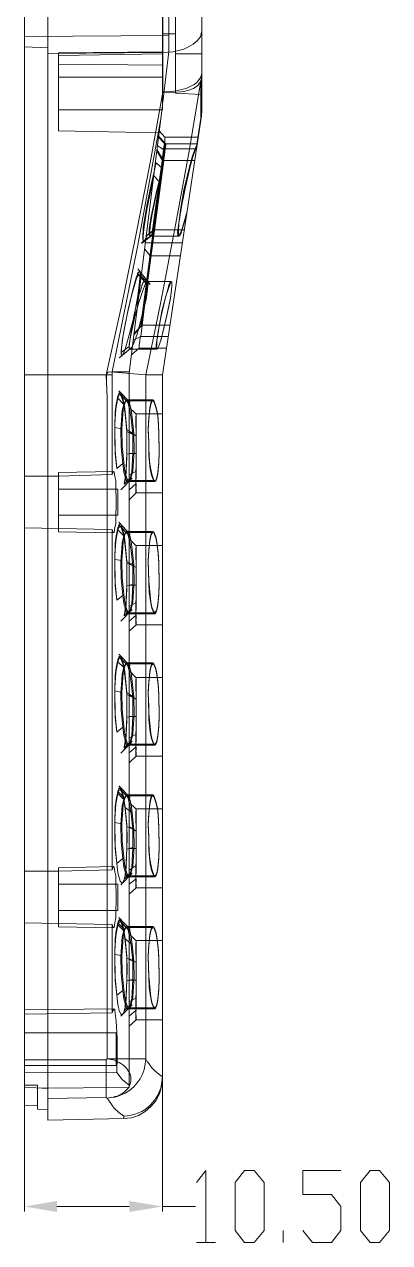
# Model space of a CAD drawing. Header units: millimetres. Extents: x 0 to 210, y 1 to 151.
# Drawn here: x 30.7 to 46.1, y 52.8 to 104.1 of the extents above; entities that cross this region are included whole.
import ezdxf

# ---------------------------------------------------------------- set-up
doc = ezdxf.new("R2010")
doc.units = ezdxf.units.MM

msp = doc.modelspace()

# ---------------------------------------------------------------- hatches: boundary and pattern name
h = msp.add_hatch(color=7)
h.dxf.hatch_style = 2
h.paths.add_polyline_path([(32.106022, 54.517519), (32.106022, 54.051909), (30.730357, 54.284714)])
h = msp.add_hatch(color=7)
h.dxf.hatch_style = 2
h.paths.add_polyline_path([(35.15365, 54.517519), (35.15365, 54.051909), (36.55048, 54.284714)])

# ---------------------------------------------------------------- linework, layer by layer
at = {"color": 7, "lineweight": 0}
for points in [[(31.725069, 135.51247), (31.725069, 57.924937)], [(36.571644, 101.268981), (36.571644, 135.575962)], [(30.730357, 58.559859), (30.730357, 134.94104)], [(36.825613, 102.983272), (36.825613, 134.263789)], [(38.222443, 133.904), (38.222443, 100.507074)], [(36.55048, 100.528239), (36.55048, 132.591826)], [(37.100746, 101.226653), (37.100746, 132.40135)], [(38.222443, 103.851), (38.15895, 103.597031), (38.018191, 103.428807), (37.849277, 103.288415), (37.65805, 103.174255), (37.45035, 103.084728), (37.232019, 103.018232), (37.008897, 102.97317), (36.786825, 102.94794), (36.571644, 102.940944)], [(30.730357, 103.618195), (36.825613, 103.660523)], [(36.55048, 103.724015), (37.100746, 103.724015)], [(31.725069, 103.131421), (30.730357, 103.173749)], [(31.725069, 102.898616), (36.571644, 102.940944)], [(32.169514, 102.91978), (36.55048, 102.962108)], [(32.169514, 99.639347), (32.169514, 102.91978)], [(36.55048, 102.877452), (32.169514, 102.81396)], [(36.825613, 102.983272), (36.571644, 100.8457)], [(37.100746, 102.877452), (38.222443, 102.877452)], [(32.169514, 102.45417), (36.55048, 102.411842)], [(32.169514, 101.903904), (36.55048, 101.903904)], [(38.180114, 101.734591), (37.651012, 98.623471), (37.079582, 95.512351), (36.486988, 92.422394), (35.852065, 89.353602)], [(35.852065, 89.353602), (36.486988, 92.422394), (37.079582, 95.512351), (37.651012, 98.623471), (38.180114, 101.734591)], [(38.222443, 102.073217), (38.188108, 101.951926), (38.135943, 101.843867), (38.067801, 101.748234), (37.985537, 101.664221), (37.891005, 101.591021), (37.786057, 101.527828), (37.672549, 101.473837), (37.552335, 101.428241), (37.427267, 101.390235), (37.299201, 101.359012), (37.169989, 101.333765), (37.041487, 101.313691), (36.915547, 101.297981), (36.794024, 101.28583), (36.678772, 101.276432), (36.571644, 101.268981)], [(38.180114, 101.734591), (38.05313, 101.544115), (37.862653, 101.41713), (37.672176, 101.353638), (37.460536, 101.290146), (37.01609, 101.247817), (36.571644, 101.268981)], [(38.222443, 102.073217), (38.180114, 101.734591)], [(38.180114, 101.734591), (38.180114, 100.168449)], [(36.571644, 101.268981), (36.042542, 98.284846), (35.449948, 95.30071), (34.836189, 92.316574), (34.180102, 89.353602)], [(34.180102, 89.353602), (34.836189, 92.316574), (35.449948, 95.30071), (36.042542, 98.284846), (36.571644, 101.268981)], [(38.222443, 101.163161), (37.100746, 101.226653)], [(35.15365, 89.438258), (36.55048, 100.718715)], [(36.571644, 100.8457), (36.55048, 100.8457)], [(32.169514, 100.528239), (36.55048, 100.528239)], [(36.55048, 89.353602), (38.201278, 100.27427)], [(37.989638, 98.98326), (38.180114, 100.168449)], [(38.180114, 100.168449), (38.201278, 100.27427), (38.180114, 100.168449), (38.222443, 100.507074)], [(38.201278, 100.27427), (38.222443, 100.507074)], [(38.201278, 100.27427), (38.222443, 100.507074)], [(36.486988, 100.147285), (35.51344, 94.813936), (34.434071, 89.480587)], [(36.402331, 99.554691), (32.169514, 99.639347)], [(36.698629, 99.089081), (36.381167, 99.427706)], [(36.6563, 99.089081), (36.381167, 99.385378)], [(36.6563, 99.364214), (36.423495, 99.639347)], [(38.05313, 99.364214), (36.6563, 99.364214)], [(36.592808, 98.856276), (35.640424, 90.962072)], [(36.317675, 98.856276), (36.55048, 98.454158), (36.613972, 98.390666)], [(36.55048, 98.390666), (36.317675, 98.792784)], [(36.592808, 98.856276), (36.338839, 99.025589)], [(36.592808, 98.856276), (36.338839, 99.025589)], [(36.381167, 97.141985), (36.529316, 98.157861), (36.592808, 98.665799), (36.635136, 98.898604), (36.6563, 99.046753), (36.6563, 99.067917), (36.635136, 98.98326)], [(36.55048, 98.052041), (36.6563, 98.792784), (36.677464, 98.98326), (36.698629, 99.046753), (36.698629, 99.089081), (36.698629, 99.046753), (36.677464, 98.98326), (36.635136, 98.623471), (36.423495, 97.141985)], [(36.635136, 98.98326), (36.423495, 97.501774)], [(37.989638, 98.87744), (36.592808, 98.87744)], [(38.010802, 99.089081), (36.6563, 99.089081)], [(37.460536, 97.141985), (37.69334, 98.115533), (37.820325, 98.581143), (37.904981, 98.813948), (38.010802, 99.046753)], [(37.989638, 98.98326), (37.841489, 98.538815), (37.714505, 98.073205), (37.502864, 97.141985)], [(37.989638, 98.98326), (38.010802, 99.025589)], [(38.010802, 99.067917), (38.010802, 99.046753)], [(36.55048, 98.390666), (35.640424, 91.448846)], [(35.682752, 91.448846), (36.613972, 98.390666)], [(36.296511, 98.284846), (36.08487, 97.37479), (35.894393, 96.485898), (35.746245, 95.554679), (35.725081, 95.110233), (35.746245, 94.983248), (35.788573, 94.983248), (35.915557, 95.237217)], [(36.211855, 98.009712), (36.296511, 98.284846)], [(36.296511, 98.284846), (36.55048, 98.052041), (36.317675, 97.141985)], [(36.55048, 98.390666), (37.904981, 98.390666)], [(36.19069, 97.734579), (35.894393, 96.316586), (35.788573, 95.597007), (35.746245, 95.216053), (35.746245, 95.046741), (35.767409, 94.983248), (35.788573, 94.962084), (35.830901, 95.004413), (35.852065, 95.046741)], [(36.19069, 97.734579), (36.19069, 97.776908)], [(36.19069, 97.734579), (36.423495, 97.501774)], [(36.169526, 95.427694), (36.127198, 95.30071), (36.08487, 95.237217), (36.042542, 95.194889), (36.021378, 95.194889), (36.000214, 95.279546), (36.000214, 95.491186), (36.08487, 96.041453), (36.317675, 97.141985)], [(36.338839, 97.141985), (36.127198, 96.126109), (36.042542, 95.618171), (36.021378, 95.364202), (36.021378, 95.237217), (36.063706, 95.194889), (36.106034, 95.237217)], [(36.423495, 97.141985), (36.169526, 95.427694)], [(36.296511, 96.591719), (36.381167, 97.141985)], [(36.338839, 97.141985), (36.423495, 97.501774)], [(37.58752, 96.189601), (37.375879, 95.470022), (37.291223, 95.279546), (37.248895, 95.194889), (37.206567, 95.216053), (37.206567, 95.258382), (37.185402, 95.364202), (37.206567, 95.448858), (37.227731, 95.639335), (37.333551, 96.401242), (37.460536, 97.141985)], [(37.545192, 95.97796), (37.333551, 95.30071), (37.291223, 95.237217), (37.248895, 95.194889), (37.227731, 95.216053), (37.227731, 95.40653), (37.248895, 95.745155), (37.354715, 96.44357), (37.502864, 97.141985)], [(36.106034, 95.237217), (36.296511, 96.591719)], [(35.661588, 94.898592), (36.148362, 95.279546)], [(35.703917, 94.898592), (36.19069, 95.30071)], [(36.106034, 95.237217), (35.852065, 95.046741)], [(35.915557, 95.237217), (35.852065, 95.089069)], [(35.873229, 95.194889), (36.19069, 95.470022)], [(35.915557, 95.237217), (36.169526, 95.427694)], [(37.248895, 95.194889), (36.042542, 95.194889)], [(36.19069, 95.470022), (37.4817, 95.470022)], [(36.042542, 94.36949), (35.809737, 94.644623)], [(35.830901, 94.919756), (37.397043, 94.919756)], [(36.042542, 94.36949), (37.312387, 94.36949)], [(35.555768, 93.565255), (35.492276, 93.480598), (35.449948, 93.374778), (35.259471, 92.739855), (35.068994, 91.893292), (34.899681, 91.025565), (34.836189, 90.602283), (34.815025, 90.369478), (34.815025, 90.221329), (34.857353, 90.157837)], [(35.873229, 93.205465), (35.492276, 93.649911)], [(36.042542, 93.163137), (35.51344, 93.819224)], [(35.957886, 93.184301), (35.61926, 93.586419)], [(35.788573, 93.290122), (35.725081, 93.226629), (35.703917, 93.141973), (35.640424, 92.951496), (35.534604, 92.612871), (35.365291, 91.893292), (35.238307, 91.173713), (35.174814, 90.79276), (35.15365, 90.623447), (35.15365, 90.517627), (35.174814, 90.43297)], [(35.15365, 90.538791), (35.15365, 90.475298), (35.174814, 90.454134), (35.217143, 90.454134), (35.259471, 90.496463), (35.344127, 90.686939), (35.492276, 91.067893), (35.703917, 91.872128), (35.873229, 92.528215), (35.915557, 92.845676), (35.957886, 93.184301)], [(35.957886, 93.184301), (35.957886, 93.268958), (35.936721, 93.290122), (35.915557, 93.290122), (35.852065, 93.226629), (35.830901, 93.163137), (35.725081, 92.909168), (35.555768, 92.40123), (35.407619, 91.872128)], [(36.931433, 93.290122), (35.788573, 93.290122)], [(35.15365, 90.538791), (35.195979, 90.877416), (35.259471, 91.216041), (35.407619, 91.872128)], [(35.365291, 91.089057), (35.640424, 91.406518), (35.640424, 91.448846)], [(35.682752, 91.448846), (35.365291, 91.046729)], [(35.640424, 91.406518), (35.682752, 91.448846)], [(36.867941, 91.448846), (35.682752, 91.448846)], [(35.322963, 90.813924), (35.640424, 90.962072)], [(35.322963, 90.813924), (35.640424, 90.962072)], [(36.804449, 90.962072), (35.61926, 90.962072)], [(34.730369, 90.073181), (35.301799, 90.538791)], [(34.772697, 90.094345), (35.301799, 90.538791)], [(35.15365, 90.538791), (34.815025, 90.284822)], [(36.338839, 90.43297), (35.174814, 90.43297)], [(35.259471, 90.200165), (35.576932, 90.475298)], [(35.576932, 90.475298), (36.719793, 90.475298)], [(34.222431, 88.380054), (34.201267, 89.057305), (34.201267, 89.39593), (34.264759, 89.459422), (34.349415, 89.480587), (34.518728, 89.459422), (35.852065, 89.353602)], [(35.174814, 89.480587), (34.434071, 89.480587)], [(34.434071, 89.353602), (34.434071, 89.480587)], [(34.434071, 89.480587), (34.434071, 89.353602)], [(35.15365, 89.438258), (35.15365, 59.300602)], [(34.434071, 89.353602), (30.730357, 89.353602)], [(34.222431, 88.380054), (34.180102, 89.353602)], [(34.222431, 88.380054), (34.180102, 89.353602)], [(34.434071, 89.353602), (34.434071, 85.141949)], [(36.55048, 89.353602), (35.852065, 89.353602)], [(35.852065, 89.353602), (35.852065, 60.506955)], [(36.55048, 89.332438), (36.55048, 59.660392)], [(34.222431, 88.380054), (34.222431, 60.506955)], [(34.666876, 88.443546), (34.603384, 88.104921), (34.561056, 87.78746), (34.539892, 87.131373)], [(34.58222, 87.914444), (34.666876, 88.35889)], [(35.04783, 87.025553), (34.963174, 87.935608), (34.878517, 88.380054), (34.836189, 88.507039), (34.793861, 88.591695), (34.730369, 88.591695), (34.709205, 88.549367), (34.666876, 88.443546)], [(34.984338, 87.702803), (34.899681, 88.210741), (34.815025, 88.46471), (34.772697, 88.507039), (34.709205, 88.485875), (34.666876, 88.35889)], [(34.920845, 88.104921), (34.666876, 88.35889)], [(35.195979, 88.189577), (34.709205, 88.676351)], [(35.15365, 88.147249), (34.709205, 88.591695)], [(34.624548, 85.395918), (34.561056, 86.030841), (34.539892, 86.644599), (34.539892, 87.279522), (34.58222, 87.914444)], [(34.793861, 87.025553), (34.857353, 87.850952), (34.920845, 88.104921)], [(34.836189, 87.067881), (34.899681, 87.89328), (34.963174, 88.147249)], [(34.920845, 88.104921), (34.984338, 88.231906), (35.005502, 88.25307), (35.04783, 88.25307), (35.090158, 88.189577)], [(35.132486, 88.231906), (35.090158, 88.295398), (35.04783, 88.295398), (35.026666, 88.274234), (34.963174, 88.147249)], [(36.148362, 88.25307), (35.005502, 88.25307)], [(36.148362, 88.295398), (35.068994, 88.295398)], [(35.090158, 88.189577), (35.174814, 87.850952), (35.238307, 87.491163)], [(35.280635, 87.533491), (35.238307, 87.89328), (35.195979, 88.062593), (35.132486, 88.231906)], [(35.428783, 87.702803), (35.15365, 87.977937)], [(35.957886, 87.067881), (35.97905, 87.512327), (36.021378, 87.956772), (36.063706, 88.168413), (36.106034, 88.274234), (36.148362, 88.295398), (36.19069, 88.274234), (36.281322, 88.017543), (36.341204, 87.752853), (36.37692, 87.482286), (36.395056, 87.207961), (36.402197, 86.931999), (36.404927, 86.656521), (36.409832, 86.383646), (36.423495, 86.115497)], [(36.423495, 86.073169), (36.409832, 86.341318), (36.404927, 86.614192), (36.402197, 86.889671), (36.395056, 87.165633), (36.37692, 87.439957), (36.341204, 87.710525), (36.281322, 87.975215), (36.19069, 88.231906), (36.148362, 88.25307), (36.106034, 88.231906), (36.063706, 88.104921), (36.021378, 87.89328), (35.97905, 87.469998), (35.957886, 87.025553)], [(35.04783, 86.96206), (34.984338, 87.702803)], [(35.301799, 86.052005), (35.301799, 86.835076), (35.238307, 87.491163)], [(35.280635, 87.533491), (35.344127, 86.877404)], [(35.449948, 86.030841), (35.449948, 87.702803), (35.449948, 87.660475), (35.428783, 87.575819), (35.428783, 87.42767), (35.449948, 86.771584), (35.449948, 86.030841), (35.428783, 84.760996)], [(36.55048, 87.702803), (35.449948, 87.702803)], [(34.836189, 87.067881), (34.539892, 87.131373)], [(34.539892, 87.110209), (34.561056, 86.157825)], [(34.793861, 87.025553), (34.815025, 86.305974), (34.878517, 85.607559)], [(34.836189, 87.067881), (34.857353, 86.369466), (34.920845, 85.649887)], [(34.94201, 84.739832), (35.005502, 85.014965), (35.026666, 85.311262), (35.04783, 85.882692), (35.04783, 87.025553)], [(35.005502, 85.184277), (35.04783, 86.009677), (35.04783, 86.96206)], [(35.344127, 86.877404), (35.04783, 87.025553)], [(35.301799, 86.835076), (35.04783, 86.96206)], [(35.15365, 86.96206), (35.449948, 86.771584)], [(35.344127, 86.877404), (35.365291, 86.115497)], [(36.423495, 86.115497), (36.402331, 85.671051), (36.360003, 85.226606), (36.317675, 85.014965), (36.275347, 84.909144), (36.233019, 84.88798), (36.19069, 84.909144), (36.105267, 85.163665), (36.048114, 85.428441), (36.013142, 85.700534), (35.994261, 85.977005), (35.985384, 86.254913), (35.980422, 86.531322), (35.973285, 86.803291), (35.957886, 87.067881)], [(35.957886, 87.025553), (35.971549, 86.757403), (35.976454, 86.484529), (35.979184, 86.209051), (35.986325, 85.933089), (36.004461, 85.658764), (36.040177, 85.388197), (36.100059, 85.123507), (36.19069, 84.866816), (36.233019, 84.845652), (36.275347, 84.866816), (36.317675, 84.972637), (36.360003, 85.184277), (36.402331, 85.628723), (36.423495, 86.073169)], [(34.624548, 85.395918), (34.561056, 86.157825)], [(35.301799, 86.052005), (35.04783, 86.009677)], [(35.15365, 86.030841), (35.449948, 86.030841)], [(35.301799, 86.052005), (35.280635, 85.522903), (35.259471, 85.24777), (35.195979, 84.972637)], [(35.365291, 86.115497), (35.301799, 85.290098), (35.238307, 85.036129)], [(35.449948, 84.760996), (35.428783, 84.443534), (35.428783, 84.380042), (35.449948, 84.380042), (35.449948, 84.485863), (35.428783, 84.634011), (35.449948, 85.290098), (35.449948, 86.030841)], [(34.497564, 85.268934), (32.169514, 85.226606)], [(34.434071, 85.141949), (34.455236, 85.226606), (34.4764, 85.268934), (34.518728, 85.24777), (34.539892, 85.057293), (34.58222, 84.88798), (34.58222, 84.697503), (34.603384, 83.977925), (34.58222, 83.258346), (34.58222, 83.067869), (34.539892, 82.91972), (34.518728, 82.70808), (34.4764, 82.70808), (34.455236, 82.729244), (34.434071, 82.835064)], [(34.878517, 85.607559), (34.624548, 85.395918)], [(35.026666, 84.909144), (34.920845, 85.24777), (34.878517, 85.607559)], [(34.920845, 85.649887), (34.963174, 85.290098), (35.005502, 85.120785), (35.068994, 84.951472)], [(35.15365, 85.120785), (35.449948, 85.290098)], [(30.730357, 85.078457), (32.169514, 85.078457)], [(32.169514, 82.729244), (32.169514, 85.226606)], [(34.434071, 85.141949), (32.169514, 85.078457)], [(34.793861, 84.507027), (35.280635, 84.993801)], [(34.793861, 84.507027), (35.238307, 84.951472)], [(34.94201, 84.739832), (35.005502, 85.184277)], [(35.238307, 85.036129), (34.94201, 84.739832)], [(35.195979, 84.972637), (35.132486, 84.845652), (35.068994, 84.845652), (35.026666, 84.909144)], [(35.238307, 85.036129), (35.174814, 84.909144), (35.15365, 84.88798), (35.111322, 84.88798), (35.068994, 84.951472)], [(35.090158, 84.845652), (36.233019, 84.845652)], [(35.15365, 84.88798), (36.233019, 84.88798)], [(35.15365, 84.507027), (35.449948, 84.760996)], [(32.169514, 84.528191), (34.666876, 84.528191)], [(34.666876, 83.427658), (34.666876, 84.528191)], [(35.15365, 84.083745), (35.449948, 84.380042)], [(35.449948, 84.380042), (36.55048, 84.380042)], [(32.169514, 83.427658), (34.666876, 83.427658)], [(32.169514, 82.877392), (30.730357, 82.898556)], [(32.169514, 82.877392), (34.434071, 82.835064)], [(34.497564, 82.686915), (32.169514, 82.729244)], [(34.434071, 82.835064), (34.434071, 68.485815)], [(34.666876, 82.898556), (34.603384, 82.559931), (34.561056, 82.24247), (34.539892, 81.565219)], [(34.58222, 82.34829), (34.666876, 82.8139)], [(35.04783, 81.480563), (34.963174, 82.390618), (34.878517, 82.835064), (34.793861, 83.046705), (34.730369, 83.046705), (34.709205, 83.004377), (34.666876, 82.898556)], [(34.984338, 82.136649), (34.899681, 82.665751), (34.815025, 82.91972), (34.772697, 82.962049), (34.709205, 82.91972), (34.666876, 82.8139)], [(34.920845, 82.559931), (34.666876, 82.8139)], [(35.195979, 82.623423), (34.709205, 83.131361)], [(35.15365, 82.581095), (34.709205, 83.025541)], [(34.920845, 82.559931), (34.984338, 82.686915), (35.005502, 82.70808), (35.04783, 82.686915), (35.090158, 82.644587)], [(35.132486, 82.686915), (35.090158, 82.729244), (35.04783, 82.750408), (35.026666, 82.729244), (34.963174, 82.602259)], [(36.148362, 82.70808), (35.005502, 82.70808)], [(36.148362, 82.750408), (35.068994, 82.750408)], [(35.957886, 81.522891), (35.97905, 81.967337), (36.021378, 82.390618), (36.063706, 82.602259), (36.106034, 82.70808), (36.148362, 82.750408), (36.19069, 82.729244), (36.275347, 82.517603), (36.317675, 82.305962), (36.381167, 81.861516), (36.402331, 81.438234), (36.423495, 80.549343)], [(36.423495, 80.507015), (36.402331, 81.395906), (36.381167, 81.819188), (36.317675, 82.263634), (36.275347, 82.475275), (36.19069, 82.686915), (36.148362, 82.70808), (36.106034, 82.665751), (36.063706, 82.559931), (36.021378, 82.34829), (35.97905, 81.925008), (35.957886, 81.480563)], [(34.624548, 79.850928), (34.561056, 80.464687), (34.539892, 81.099609), (34.539892, 81.734532), (34.58222, 82.34829)], [(34.793861, 81.480563), (34.836189, 82.030829), (34.857353, 82.284798), (34.920845, 82.559931)], [(34.836189, 81.522891), (34.878517, 82.073157), (34.899681, 82.327126), (34.963174, 82.602259)], [(35.090158, 82.644587), (35.174814, 82.284798), (35.238307, 81.946172)], [(35.280635, 81.988501), (35.238307, 82.327126), (35.195979, 82.517603), (35.132486, 82.686915)], [(35.428783, 82.157813), (35.15365, 82.432946)], [(35.04783, 81.41707), (34.984338, 82.136649)], [(35.301799, 80.507015), (35.301799, 81.290086), (35.238307, 81.946172)], [(35.280635, 81.988501), (35.344127, 81.332414)], [(35.449948, 80.485851), (35.449948, 82.157813), (35.449948, 82.115485), (35.428783, 82.030829), (35.428783, 81.861516), (35.449948, 81.226594), (35.449948, 80.485851), (35.428783, 79.216006)], [(36.55048, 82.157813), (35.449948, 82.157813)], [(34.836189, 81.522891), (34.539892, 81.565219)], [(34.539892, 81.565219), (34.561056, 80.591671)], [(34.793861, 81.480563), (34.815025, 80.760984), (34.878517, 80.041405)], [(34.836189, 81.522891), (34.857353, 80.803312), (34.920845, 80.104897)], [(34.94201, 79.194842), (35.005502, 79.469975), (35.026666, 79.766272), (35.04783, 80.337702), (35.04783, 81.480563)], [(35.005502, 79.639287), (35.04783, 80.464687), (35.04783, 81.41707)], [(35.344127, 81.332414), (35.04783, 81.480563)], [(35.301799, 81.290086), (35.04783, 81.41707)], [(35.15365, 81.395906), (35.449948, 81.226594)], [(35.344127, 81.332414), (35.365291, 80.549343)], [(36.423495, 80.549343), (36.402331, 80.126061), (36.360003, 79.681615), (36.317675, 79.469975), (36.275347, 79.364154), (36.233019, 79.34299), (36.19069, 79.364154), (36.148362, 79.448811), (36.106034, 79.554631), (36.063706, 79.766272), (35.97905, 80.655163), (35.957886, 81.522891)], [(35.957886, 81.480563), (35.97905, 80.591671), (36.000214, 80.168389), (36.063706, 79.723944), (36.106034, 79.512303), (36.148362, 79.406482), (36.19069, 79.321826), (36.233019, 79.279498), (36.275347, 79.321826), (36.317675, 79.427646), (36.360003, 79.639287), (36.402331, 80.083733), (36.423495, 80.507015)], [(34.624548, 79.850928), (34.561056, 80.591671)], [(35.301799, 80.507015), (35.04783, 80.464687)], [(35.15365, 80.485851), (35.449948, 80.485851)], [(35.301799, 80.507015), (35.280635, 79.956749), (35.259471, 79.70278), (35.195979, 79.427646)], [(35.365291, 80.549343), (35.322963, 80.020241), (35.301799, 79.745108), (35.238307, 79.469975)], [(35.449948, 79.216006), (35.428783, 78.898544), (35.428783, 78.835052), (35.449948, 78.813888), (35.449948, 78.919708), (35.428783, 79.089021), (35.449948, 79.745108), (35.449948, 80.485851)], [(34.878517, 80.041405), (34.624548, 79.850928)], [(35.026666, 79.364154), (34.920845, 79.70278), (34.878517, 80.041405)], [(34.920845, 80.104897), (34.963174, 79.745108), (35.005502, 79.575795), (35.068994, 79.406482)], [(34.94201, 79.194842), (35.005502, 79.639287)], [(35.15365, 79.575795), (35.449948, 79.745108)], [(34.793861, 78.962037), (35.280635, 79.448811)], [(34.793861, 78.962037), (35.238307, 79.406482)], [(35.238307, 79.469975), (34.94201, 79.194842)], [(35.195979, 79.427646), (35.132486, 79.300662), (35.090158, 79.279498), (35.068994, 79.300662), (35.026666, 79.364154)], [(35.238307, 79.469975), (35.174814, 79.34299), (35.15365, 79.321826), (35.111322, 79.34299), (35.068994, 79.406482)], [(35.090158, 79.279498), (36.233019, 79.279498)], [(35.15365, 79.321826), (36.233019, 79.321826)], [(35.15365, 78.962037), (35.449948, 79.216006)], [(35.15365, 78.538755), (35.449948, 78.813888)], [(35.449948, 78.813888), (36.55048, 78.813888)], [(35.195979, 77.078433), (34.709205, 77.565207)], [(34.666876, 77.332402), (34.603384, 77.014941), (34.561056, 76.676315), (34.539892, 76.020229)], [(34.58222, 76.8033), (34.666876, 77.247746)], [(35.04783, 75.935573), (34.963174, 76.845628), (34.878517, 77.290074), (34.836189, 77.395894), (34.793861, 77.480551), (34.730369, 77.480551), (34.709205, 77.438223), (34.666876, 77.332402)], [(34.984338, 76.591659), (34.899681, 77.120761), (34.815025, 77.353566), (34.772697, 77.417058), (34.709205, 77.37473), (34.666876, 77.247746)], [(34.920845, 77.014941), (34.666876, 77.247746)], [(35.15365, 77.036105), (34.709205, 77.480551)], [(34.836189, 75.956737), (34.899681, 76.782136), (34.963174, 77.057269)], [(34.920845, 77.014941), (34.984338, 77.141925), (35.005502, 77.163089), (35.04783, 77.141925), (35.090158, 77.078433)], [(35.132486, 77.120761), (35.090158, 77.184254), (35.04783, 77.205418), (35.026666, 77.184254), (34.963174, 77.057269)], [(36.148362, 77.163089), (35.005502, 77.163089)], [(36.148362, 77.205418), (35.068994, 77.205418)], [(35.090158, 77.078433), (35.174814, 76.739808), (35.238307, 76.380018)], [(35.280635, 76.422346), (35.238307, 76.782136), (35.195979, 76.951449), (35.132486, 77.120761)], [(35.957886, 75.977901), (35.97905, 76.401182), (36.021378, 76.845628), (36.063706, 77.057269), (36.106034, 77.163089), (36.148362, 77.205418), (36.19069, 77.163089), (36.233019, 77.078433), (36.275347, 76.972613), (36.317675, 76.760972), (36.381167, 76.316526), (36.402331, 75.87208), (36.423495, 75.004353)], [(36.423495, 74.962025), (36.402331, 75.829752), (36.381167, 76.274198), (36.317675, 76.718644), (36.275347, 76.930285), (36.233019, 77.036105), (36.19069, 77.120761), (36.148362, 77.141925), (36.106034, 77.120761), (36.063706, 77.014941), (36.021378, 76.8033), (35.97905, 76.358854), (35.957886, 75.914408)], [(34.624548, 74.284774), (34.561056, 74.919696), (34.539892, 75.554619), (34.539892, 76.168377), (34.58222, 76.8033)], [(34.793861, 75.935573), (34.836189, 76.464675), (34.857353, 76.739808), (34.920845, 77.014941)], [(35.04783, 75.87208), (34.984338, 76.591659)], [(35.428783, 76.591659), (35.15365, 76.887956)], [(35.449948, 74.940861), (35.449948, 76.591659), (35.449948, 76.570495), (35.428783, 76.485839), (35.428783, 76.316526), (35.449948, 75.681604), (35.449948, 74.940861), (35.428783, 73.671016)], [(36.55048, 76.591659), (35.449948, 76.591659)], [(35.301799, 74.962025), (35.301799, 75.745096), (35.238307, 76.380018)], [(35.280635, 76.422346), (35.344127, 75.787424)], [(34.836189, 75.956737), (34.539892, 76.020229)], [(34.539892, 76.020229), (34.561056, 75.046681)], [(34.793861, 75.935573), (34.815025, 75.215994), (34.878517, 74.496415)], [(34.836189, 75.956737), (34.857353, 75.258322), (34.920845, 74.538743)], [(34.94201, 73.628687), (35.005502, 73.924985), (35.026666, 74.200118), (35.04783, 74.771548), (35.04783, 75.935573)], [(35.005502, 74.073133), (35.04783, 74.919696), (35.04783, 75.87208)], [(35.344127, 75.787424), (35.04783, 75.935573)], [(35.301799, 75.745096), (35.04783, 75.87208)], [(35.15365, 75.850916), (35.449948, 75.681604)], [(35.344127, 75.787424), (35.365291, 75.004353)], [(36.423495, 75.004353), (36.402331, 74.559907), (36.360003, 74.136625), (36.317675, 73.924985), (36.275347, 73.819164), (36.233019, 73.776836), (36.19069, 73.798), (36.106034, 74.009641), (36.063706, 74.221282), (36.021378, 74.665727), (35.97905, 75.089009), (35.957886, 75.977901)], [(35.957886, 75.914408), (35.971549, 75.646259), (35.976454, 75.373385), (35.979184, 75.097907), (35.986325, 74.821945), (36.004461, 74.54762), (36.040177, 74.277052), (36.100059, 74.012363), (36.19069, 73.755672), (36.233019, 73.734508), (36.275347, 73.776836), (36.317675, 73.882656), (36.360003, 74.094297), (36.402331, 74.517579), (36.423495, 74.962025)], [(34.624548, 74.284774), (34.561056, 75.046681)], [(35.365291, 75.004353), (35.322963, 74.454087), (35.301799, 74.200118), (35.238307, 73.924985)], [(34.878517, 74.496415), (34.624548, 74.284774)], [(35.026666, 73.798), (34.920845, 74.136625), (34.878517, 74.496415)], [(34.920845, 74.538743), (34.963174, 74.200118), (35.005502, 74.009641), (35.068994, 73.840328)], [(35.301799, 74.962025), (35.04783, 74.919696)], [(35.15365, 74.940861), (35.449948, 74.940861)], [(35.301799, 74.962025), (35.280635, 74.411758), (35.259471, 74.136625), (35.195979, 73.882656)], [(35.449948, 73.671016), (35.428783, 73.33239), (35.428783, 73.268898), (35.449948, 73.268898), (35.449948, 73.374718), (35.428783, 73.544031), (35.449948, 74.200118), (35.449948, 74.940861)], [(34.94201, 73.649851), (35.005502, 74.073133)], [(35.15365, 74.030805), (35.449948, 74.200118)], [(34.793861, 73.395882), (35.280635, 73.90382)], [(34.793861, 73.395882), (35.238307, 73.840328)], [(35.238307, 73.924985), (34.94201, 73.628687)], [(35.195979, 73.882656), (35.132486, 73.755672), (35.090158, 73.734508), (35.068994, 73.755672), (35.026666, 73.798)], [(35.238307, 73.924985), (35.174814, 73.798), (35.15365, 73.776836), (35.111322, 73.798), (35.068994, 73.840328)], [(35.090158, 73.734508), (36.233019, 73.734508)], [(35.15365, 73.776836), (36.233019, 73.776836)], [(35.15365, 73.417047), (35.449948, 73.671016)], [(35.15365, 72.993765), (35.449948, 73.268898)], [(35.449948, 73.268898), (36.55048, 73.268898)], [(34.666876, 71.787412), (34.709205, 71.914397), (34.772697, 71.956725), (34.815025, 71.914397), (34.899681, 71.639263), (34.984338, 71.110161)], [(35.195979, 71.533443), (34.709205, 72.020217)], [(35.15365, 71.491115), (34.709205, 71.935561)], [(34.666876, 71.787412), (34.603384, 71.448787), (34.561056, 71.131325), (34.539892, 70.475239)], [(34.58222, 71.25831), (34.666876, 71.702756)], [(34.984338, 71.046669), (34.899681, 71.554607), (34.815025, 71.808576), (34.772697, 71.850904), (34.709205, 71.82974), (34.666876, 71.702756)], [(34.963174, 71.491115), (34.666876, 71.787412)], [(34.920845, 71.448787), (34.666876, 71.702756)], [(34.793861, 70.369418), (34.857353, 71.194818), (34.920845, 71.448787)], [(34.836189, 70.411747), (34.899681, 71.237146), (34.963174, 71.491115)], [(34.920845, 71.448787), (34.984338, 71.575771), (35.005502, 71.596935), (35.04783, 71.596935), (35.090158, 71.533443)], [(35.132486, 71.575771), (35.090158, 71.639263), (35.04783, 71.639263), (35.026666, 71.618099), (34.963174, 71.491115)], [(36.148362, 71.596935), (35.005502, 71.596935)], [(36.148362, 71.639263), (35.068994, 71.639263)], [(35.090158, 71.533443), (35.174814, 71.194818), (35.238307, 70.835028)], [(35.280635, 70.877356), (35.238307, 71.237146), (35.195979, 71.406458), (35.132486, 71.575771)], [(35.957886, 70.411747), (35.97905, 70.856192), (36.021378, 71.300638), (36.063706, 71.512279), (36.106034, 71.618099), (36.148362, 71.639263), (36.19069, 71.618099), (36.281322, 71.361408), (36.341204, 71.096719), (36.37692, 70.826151), (36.395056, 70.551826), (36.402197, 70.275864), (36.404927, 70.000386), (36.409832, 69.727512), (36.423495, 69.459363)], [(36.423495, 69.417035), (36.409832, 69.685184), (36.404927, 69.958058), (36.402197, 70.233536), (36.395056, 70.509498), (36.37692, 70.783823), (36.341204, 71.054391), (36.281322, 71.31908), (36.19069, 71.575771), (36.148362, 71.596935), (36.106034, 71.575771), (36.063706, 71.448787), (36.021378, 71.237146), (35.97905, 70.813864), (35.957886, 70.369418)], [(34.624548, 68.739784), (34.561056, 69.374706), (34.539892, 69.988465), (34.539892, 70.623387), (34.58222, 71.25831)], [(35.280635, 70.877356), (34.984338, 71.110161)], [(35.04783, 70.369418), (34.984338, 71.110161)], [(35.04783, 70.305926), (34.984338, 71.046669)], [(35.428783, 71.046669), (35.15365, 71.321802)], [(35.449948, 69.374706), (35.449948, 71.046669), (35.449948, 71.004341), (35.428783, 70.940849), (35.428783, 70.771536), (35.449948, 70.115449), (35.449948, 69.374706), (35.428783, 68.104861)], [(36.55048, 71.046669), (35.449948, 71.046669)], [(34.836189, 70.411747), (34.539892, 70.475239)], [(34.539892, 70.475239), (34.561056, 69.501691)], [(34.836189, 70.411747), (34.857353, 69.713332), (34.920845, 68.993753)], [(35.301799, 69.417035), (35.301799, 70.200106), (35.238307, 70.835028)], [(35.280635, 70.877356), (35.344127, 70.157778), (35.365291, 69.459363)], [(36.423495, 69.459363), (36.402331, 69.014917), (36.360003, 68.570471), (36.317675, 68.35883), (36.275347, 68.25301), (36.233019, 68.231846), (36.19069, 68.25301), (36.105267, 68.507531), (36.048114, 68.772307), (36.013142, 69.0444), (35.994261, 69.32087), (35.985384, 69.598779), (35.980422, 69.875187), (35.973285, 70.147156), (35.957886, 70.411747)], [(34.793861, 70.369418), (34.815025, 69.649839), (34.878517, 68.951425)], [(34.94201, 68.083697), (35.005502, 68.35883), (35.026666, 68.655128), (35.068994, 69.797988), (35.04783, 70.369418)], [(35.005502, 68.528143), (35.04783, 69.353542), (35.04783, 70.305926)], [(35.301799, 70.200106), (35.04783, 70.305926)], [(35.15365, 70.305926), (35.449948, 70.115449)], [(35.957886, 70.369418), (35.971549, 70.101269), (35.976454, 69.828395), (35.979184, 69.552917), (35.986325, 69.276955), (36.004461, 69.00263), (36.040177, 68.732062), (36.100059, 68.467373), (36.19069, 68.210682), (36.233019, 68.189518), (36.275347, 68.210682), (36.317675, 68.316502), (36.360003, 68.528143), (36.402331, 68.972589), (36.423495, 69.417035)], [(34.624548, 68.739784), (34.561056, 69.501691)], [(35.301799, 69.417035), (35.04783, 69.353542)], [(35.15365, 69.374706), (35.449948, 69.374706)], [(35.301799, 69.39587), (35.280635, 68.866768), (35.259471, 68.591635), (35.195979, 68.316502)], [(35.365291, 69.459363), (35.301799, 68.633963), (35.238307, 68.379994)], [(35.449948, 68.104861), (35.428783, 67.7874), (35.428783, 67.723908), (35.449948, 67.723908), (35.449948, 67.829728), (35.428783, 67.977877), (35.449948, 68.655128), (35.449948, 69.374706)], [(34.878517, 68.951425), (34.624548, 68.739784)], [(35.026666, 68.25301), (34.920845, 68.591635), (34.878517, 68.951425)], [(34.920845, 68.993753), (34.963174, 68.633963), (35.005502, 68.464651), (35.068994, 68.295338)], [(30.730357, 68.422323), (32.169514, 68.422323)], [(34.497564, 68.612799), (32.169514, 68.570471)], [(32.169514, 66.073109), (32.169514, 68.570471)], [(34.434071, 68.485815), (32.169514, 68.422323)], [(34.434071, 68.485815), (34.455236, 68.570471), (34.4764, 68.612799), (34.518728, 68.591635), (34.539892, 68.401159), (34.58222, 68.231846), (34.58222, 68.041369), (34.603384, 67.32179), (34.58222, 66.602211), (34.58222, 66.432899), (34.539892, 66.263586), (34.518728, 66.051945), (34.4764, 66.051945), (34.455236, 66.073109), (34.434071, 66.17893)], [(34.624548, 68.739784), (34.666876, 68.35883), (34.772697, 67.999041), (34.836189, 67.935549), (34.878517, 67.935549), (34.899681, 67.977877), (34.963174, 68.14719), (35.005502, 68.528143)], [(34.793861, 67.850892), (35.280635, 68.337666)], [(35.238307, 68.379994), (34.94201, 68.083697)], [(35.195979, 68.316502), (35.132486, 68.189518), (35.068994, 68.189518), (35.026666, 68.25301)], [(35.238307, 68.379994), (35.174814, 68.25301), (35.15365, 68.231846), (35.111322, 68.231846), (35.068994, 68.295338)], [(35.15365, 68.464651), (35.449948, 68.655128)], [(32.169514, 67.872056), (34.666876, 67.872056)], [(34.666876, 66.771524), (34.666876, 67.872056)], [(34.793861, 67.850892), (35.238307, 68.295338)], [(35.090158, 68.189518), (36.233019, 68.189518)], [(35.15365, 68.231846), (36.233019, 68.231846)], [(35.15365, 67.872056), (35.449948, 68.104861)], [(35.15365, 67.448775), (35.449948, 67.723908)], [(35.449948, 67.723908), (36.55048, 67.723908)], [(32.169514, 66.771524), (34.666876, 66.771524)], [(34.666876, 66.242422), (34.709205, 66.369406), (34.772697, 66.390571), (34.815025, 66.348242), (34.899681, 66.094273), (34.984338, 65.565171)], [(34.984338, 65.480515), (34.899681, 66.009617), (34.815025, 66.263586), (34.772697, 66.305914), (34.709205, 66.263586), (34.666876, 66.157766)], [(35.195979, 65.967289), (34.709205, 66.475227)], [(35.15365, 65.924961), (34.709205, 66.369406)], [(32.169514, 66.221258), (30.730357, 66.242422)], [(32.169514, 66.221258), (34.434071, 66.17893)], [(34.497564, 66.030781), (32.169514, 66.073109)], [(34.434071, 66.17893), (34.434071, 62.454051)], [(34.666876, 66.242422), (34.603384, 65.903797), (34.561056, 65.586335), (34.539892, 64.909085)], [(34.58222, 65.692156), (34.666876, 66.157766)], [(34.963174, 65.946125), (34.666876, 66.242422)], [(34.920845, 65.903797), (34.666876, 66.157766)], [(34.793861, 64.824428), (34.857353, 65.649828), (34.920845, 65.903797)], [(34.836189, 64.866756), (34.878517, 65.417023), (34.899681, 65.670992), (34.963174, 65.946125)], [(34.920845, 65.903797), (34.984338, 66.030781), (35.005502, 66.051945), (35.04783, 66.030781), (35.090158, 65.988453)], [(35.132486, 66.030781), (35.090158, 66.073109), (35.04783, 66.094273), (35.026666, 66.073109), (34.963174, 65.946125)], [(36.148362, 66.051945), (35.005502, 66.051945)], [(36.148362, 66.094273), (35.068994, 66.094273)], [(35.090158, 65.988453), (35.174814, 65.628663), (35.238307, 65.290038)], [(35.280635, 65.332366), (35.238307, 65.670992), (35.195979, 65.861468), (35.132486, 66.030781)], [(35.428783, 65.501679), (35.15365, 65.776812)], [(35.957886, 64.866756), (35.97905, 65.311202), (36.021378, 65.734484), (36.063706, 65.946125), (36.106034, 66.051945), (36.148362, 66.094273), (36.19069, 66.073109), (36.275347, 65.861468), (36.317675, 65.649828), (36.381167, 65.205382), (36.402331, 64.7821), (36.423495, 63.893209)], [(36.423495, 63.85088), (36.402331, 64.739772), (36.381167, 65.163054), (36.317675, 65.607499), (36.275347, 65.81914), (36.19069, 66.030781), (36.148362, 66.051945), (36.106034, 66.009617), (36.063706, 65.903797), (36.021378, 65.692156), (35.97905, 65.268874), (35.957886, 64.824428)], [(34.624548, 63.194794), (34.561056, 63.808552), (34.539892, 64.443475), (34.539892, 65.078397), (34.58222, 65.692156)], [(35.280635, 65.332366), (34.984338, 65.565171)], [(35.04783, 64.824428), (34.984338, 65.565171)], [(35.04783, 64.760936), (34.984338, 65.480515)], [(35.301799, 63.85088), (35.301799, 64.633952), (35.238307, 65.290038)], [(35.280635, 65.332366), (35.344127, 64.612787), (35.365291, 63.893209)], [(35.449948, 63.829716), (35.449948, 65.501679), (35.449948, 65.459351), (35.428783, 65.374694), (35.428783, 65.226546), (35.449948, 64.570459), (35.449948, 63.829716), (35.428783, 62.559871)], [(36.55048, 65.501679), (35.449948, 65.501679)], [(34.836189, 64.866756), (34.539892, 64.909085)], [(34.539892, 64.909085), (34.561056, 63.935537)], [(34.793861, 64.824428), (34.815025, 64.104849), (34.878517, 63.385271)], [(34.836189, 64.866756), (34.857353, 64.147178), (34.920845, 63.448763)], [(34.94201, 62.538707), (35.005502, 62.81384), (35.026666, 63.110137), (35.068994, 64.252998), (35.04783, 64.824428)], [(35.005502, 62.983153), (35.04783, 63.808552), (35.04783, 64.760936)], [(35.301799, 64.633952), (35.04783, 64.760936)], [(35.15365, 64.739772), (35.449948, 64.570459)], [(36.423495, 63.893209), (36.402331, 63.469927), (36.360003, 63.025481), (36.317675, 62.81384), (36.275347, 62.70802), (36.233019, 62.686856), (36.19069, 62.70802), (36.148362, 62.792676), (36.106034, 62.898497), (36.063706, 63.110137), (35.97905, 63.999029), (35.957886, 64.866756)], [(35.957886, 64.824428), (35.97905, 63.935537), (36.000214, 63.512255), (36.063706, 63.067809), (36.106034, 62.856168), (36.148362, 62.750348), (36.19069, 62.665692), (36.233019, 62.623363), (36.275347, 62.665692), (36.317675, 62.771512), (36.360003, 62.983153), (36.402331, 63.427599), (36.423495, 63.85088)], [(30.730357, 64.337654), (30.730357, 54.073073)], [(34.624548, 63.194794), (34.561056, 63.935537)], [(35.301799, 63.85088), (35.04783, 63.808552)], [(35.15365, 63.829716), (35.449948, 63.829716)], [(35.301799, 63.85088), (35.280635, 63.300614), (35.259471, 63.046645), (35.195979, 62.771512)], [(35.365291, 63.893209), (35.322963, 63.364106), (35.301799, 63.088973), (35.238307, 62.81384)], [(35.449948, 62.559871), (35.428783, 62.475215), (35.428783, 62.157754), (35.449948, 62.157754), (35.449948, 62.263574), (35.428783, 62.432887), (35.449948, 62.771512), (35.449948, 63.829716)], [(34.878517, 63.385271), (34.624548, 63.194794)], [(34.624548, 63.194794), (34.666876, 62.81384), (34.68804, 62.729184), (34.709205, 62.623363), (34.730369, 62.538707), (34.793861, 62.411723), (34.836189, 62.369394), (34.857353, 62.369394), (34.857353, 62.390559), (34.878517, 62.390559), (34.878517, 62.411723), (34.899681, 62.432887), (34.94201, 62.517543), (34.963174, 62.602199), (34.984338, 62.70802), (34.984338, 62.792676), (35.005502, 62.983153)], [(35.026666, 62.70802), (34.920845, 63.046645), (34.878517, 63.385271)], [(34.920845, 63.448763), (34.963174, 63.088973), (35.005502, 62.919661), (35.068994, 62.750348)], [(34.793861, 62.305902), (35.280635, 62.792676)], [(34.793861, 62.305902), (35.238307, 62.750348)], [(35.238307, 62.81384), (34.94201, 62.538707)], [(35.195979, 62.771512), (35.132486, 62.644528), (35.090158, 62.623363), (35.068994, 62.644528), (35.026666, 62.70802)], [(35.238307, 62.81384), (35.174814, 62.686856), (35.15365, 62.665692), (35.111322, 62.686856), (35.068994, 62.750348)], [(35.15365, 62.919661), (35.449948, 63.088973)], [(35.15365, 62.665692), (36.233019, 62.665692)], [(34.497564, 62.623363), (30.730357, 62.581035)], [(34.434071, 62.454051), (30.730357, 62.390559)], [(34.434071, 62.454051), (34.455236, 62.538707), (34.497564, 62.602199), (34.539892, 62.602199), (34.539892, 62.538707), (34.561056, 62.432887), (34.603384, 62.094261), (34.645712, 61.374683), (34.645712, 60.655104), (34.624548, 59.935525)], [(35.090158, 62.623363), (36.233019, 62.623363)], [(35.15365, 62.305902), (35.449948, 62.559871)], [(35.15365, 61.882621), (35.449948, 62.157754)], [(35.449948, 62.157754), (36.55048, 62.157754)], [(30.730357, 61.607487), (34.603384, 61.607487)], [(34.603384, 60.231822), (34.603384, 61.607487)], [(36.55048, 60.697432), (36.55048, 54.073073)], [(34.180102, 60.464627), (30.730357, 60.464627)], [(30.730357, 60.231822), (34.603384, 60.231822)], [(34.222431, 60.506955), (34.180102, 60.464627)], [(34.222431, 60.506955), (34.180102, 60.464627)], [(34.180102, 60.464627), (34.180102, 58.877321)], [(35.852065, 60.506955), (34.222431, 60.506955)], [(35.852065, 60.506955), (35.829768, 60.281429), (35.781959, 60.065717), (35.709084, 59.86143), (35.611588, 59.67018), (35.48992, 59.49358), (35.344524, 59.333241), (35.175848, 59.190776), (34.984338, 59.067797), (34.68804, 58.940813), (34.539892, 58.898485), (34.370579, 58.877321), (34.222431, 58.856156)], [(34.222431, 58.856156), (34.391743, 58.877321), (34.4764, 58.898485), (34.561056, 58.919649), (34.645712, 58.940813), (34.815025, 59.025469), (34.878517, 59.067797), (34.963174, 59.13129), (35.090158, 59.258274), (35.132486, 59.321766), (35.174814, 59.406423), (35.217143, 59.575735), (35.217143, 59.766212), (35.175542, 59.889129), (35.112909, 60.009864), (35.03361, 60.119884), (34.94201, 60.210658), (34.878517, 60.252986), (34.793861, 60.316478), (34.730369, 60.358806), (34.561056, 60.443463), (34.4764, 60.464627), (34.391743, 60.485791), (34.222431, 60.506955)], [(36.55048, 59.745048), (36.338839, 59.914361), (36.296511, 59.956689), (36.233019, 59.999017), (36.106034, 60.126002), (36.063706, 60.189494), (36.000214, 60.295314), (35.915557, 60.401135), (35.852065, 60.506955)], [(35.852065, 60.506955), (35.915557, 60.401135), (36.000214, 60.295314), (36.063706, 60.189494), (36.106034, 60.126002), (36.233019, 59.999017), (36.296511, 59.956689), (36.338839, 59.914361), (36.55048, 59.745048)], [(34.624548, 59.935525), (30.730357, 59.914361)], [(30.730357, 59.914361), (34.624548, 59.935525)], [(36.55048, 59.766212), (36.508152, 59.427587), (36.486988, 59.279438), (36.360003, 58.983141), (36.275347, 58.834992), (36.063706, 58.581023), (35.946543, 58.467905), (35.819856, 58.371978), (35.684737, 58.292115), (35.542276, 58.227186), (35.393565, 58.176064), (35.239696, 58.137619), (35.081759, 58.110724), (34.920845, 58.094249)], [(34.920845, 57.988429), (35.244993, 58.022308), (35.549931, 58.123681), (35.828059, 58.283817), (36.071775, 58.493986), (36.273476, 58.745458), (36.425562, 59.029504), (36.520431, 59.337391), (36.55048, 59.660392)], [(31.280623, 59.406423), (30.730357, 59.406423)], [(31.725069, 59.258274), (30.730357, 59.321766)], [(31.280623, 58.390547), (31.280623, 59.406423)], [(35.15365, 59.300602), (31.280623, 59.279438)], [(30.730357, 58.559859), (31.280623, 58.538695)], [(31.725069, 58.834992), (34.180102, 58.877321)], [(34.920845, 58.094249), (34.709205, 58.242398), (34.518728, 58.432875), (34.222431, 58.856156)], [(34.222431, 58.856156), (34.518728, 58.432875), (34.709205, 58.242398), (34.920845, 58.094249)], [(31.280623, 58.390547), (31.725069, 58.369383)], [(34.920845, 57.988429), (34.920845, 58.094249)], [(34.920845, 57.988429), (31.725069, 57.924937)], [(37.989638, 55.30059), (38.391755, 55.808528), (38.391755, 52.7609)], [(42.476424, 53.268838), (42.878541, 52.7609), (43.682776, 52.7609), (44.084894, 53.268838), (44.084894, 54.284714), (43.682776, 54.792652), (42.476424, 54.792652), (42.476424, 55.808528), (44.084894, 55.808528)], [(32.106022, 54.284714), (35.15365, 54.284714)], [(36.55048, 54.284714), (37.947309, 54.284714)], [(41.651024, 52.7609), (41.651024, 53.268838)], [(37.989638, 52.7609), (38.793873, 52.7609)]]:
    msp.add_lwpolyline(points, dxfattribs=at)
for points in [[(36.592808, 98.87744), (36.635136, 99.089081), (36.6563, 99.237229), (36.6563, 99.364214), (36.6563, 99.237229), (36.635136, 99.089081)], [(34.815025, 90.284822), (34.836189, 90.179001), (34.857353, 90.157837), (34.878517, 90.179001), (34.899681, 90.221329), (34.984338, 90.43297), (35.111322, 90.877416), (35.344127, 91.766308), (35.51344, 92.676363), (35.576932, 93.120809), (35.61926, 93.586419), (35.61926, 93.692239), (35.598096, 93.713403), (35.576932, 93.692239), (35.534604, 93.649911), (35.449948, 93.43827), (35.322963, 92.993825), (35.111322, 92.104933), (34.920845, 91.194877), (34.857353, 90.750432)], [(36.931433, 93.290122), (36.867941, 93.226629), (36.825613, 93.141973), (36.783285, 92.951496), (36.677464, 92.612871), (36.508152, 91.893292), (36.381167, 91.173713), (36.317675, 90.79276), (36.296511, 90.623447), (36.296511, 90.517627), (36.317675, 90.43297), (36.381167, 90.517627), (36.423495, 90.602283), (36.465824, 90.771596), (36.571644, 91.131385), (36.740957, 91.850964), (36.889105, 92.570543), (36.931433, 92.930332), (36.952598, 93.120809), (36.952598, 93.205465)], [(36.740957, 91.872128), (36.889105, 92.591707), (36.931433, 92.951496), (36.952598, 93.120809), (36.952598, 93.268958), (36.910269, 93.268958), (36.696892, 92.667683), (36.535268, 92.040779), (36.412996, 91.403625), (36.317675, 90.771596), (36.317675, 90.602283), (36.296511, 90.496463), (36.317675, 90.454134), (36.360003, 90.454134), (36.486988, 90.79276)], [(35.61926, 90.962072), (35.598096, 90.750432), (35.576932, 90.602283), (35.576932, 90.475298), (35.576932, 90.602283), (35.598096, 90.750432)], [(35.15365, 59.406423), (35.005502, 59.512243), (34.857353, 59.639228), (34.624548, 59.935525), (34.857353, 59.639228), (35.005502, 59.512243)], [(34.222431, 58.856156), (34.180102, 58.877321)], [(40.02139, 52.7609), (39.619272, 53.268838), (39.619272, 55.30059), (40.02139, 55.808528), (40.423507, 55.808528), (40.846789, 55.30059), (40.846789, 53.268838), (40.423507, 52.7609)], [(45.312411, 52.7609), (44.910293, 53.268838), (44.910293, 55.30059), (45.312411, 55.808528), (45.714528, 55.808528), (46.13781, 55.30059), (46.13781, 53.268838), (45.714528, 52.7609)]]:
    msp.add_lwpolyline(points, close=True, dxfattribs=at)

doc.saveas('drawing.dxf')
